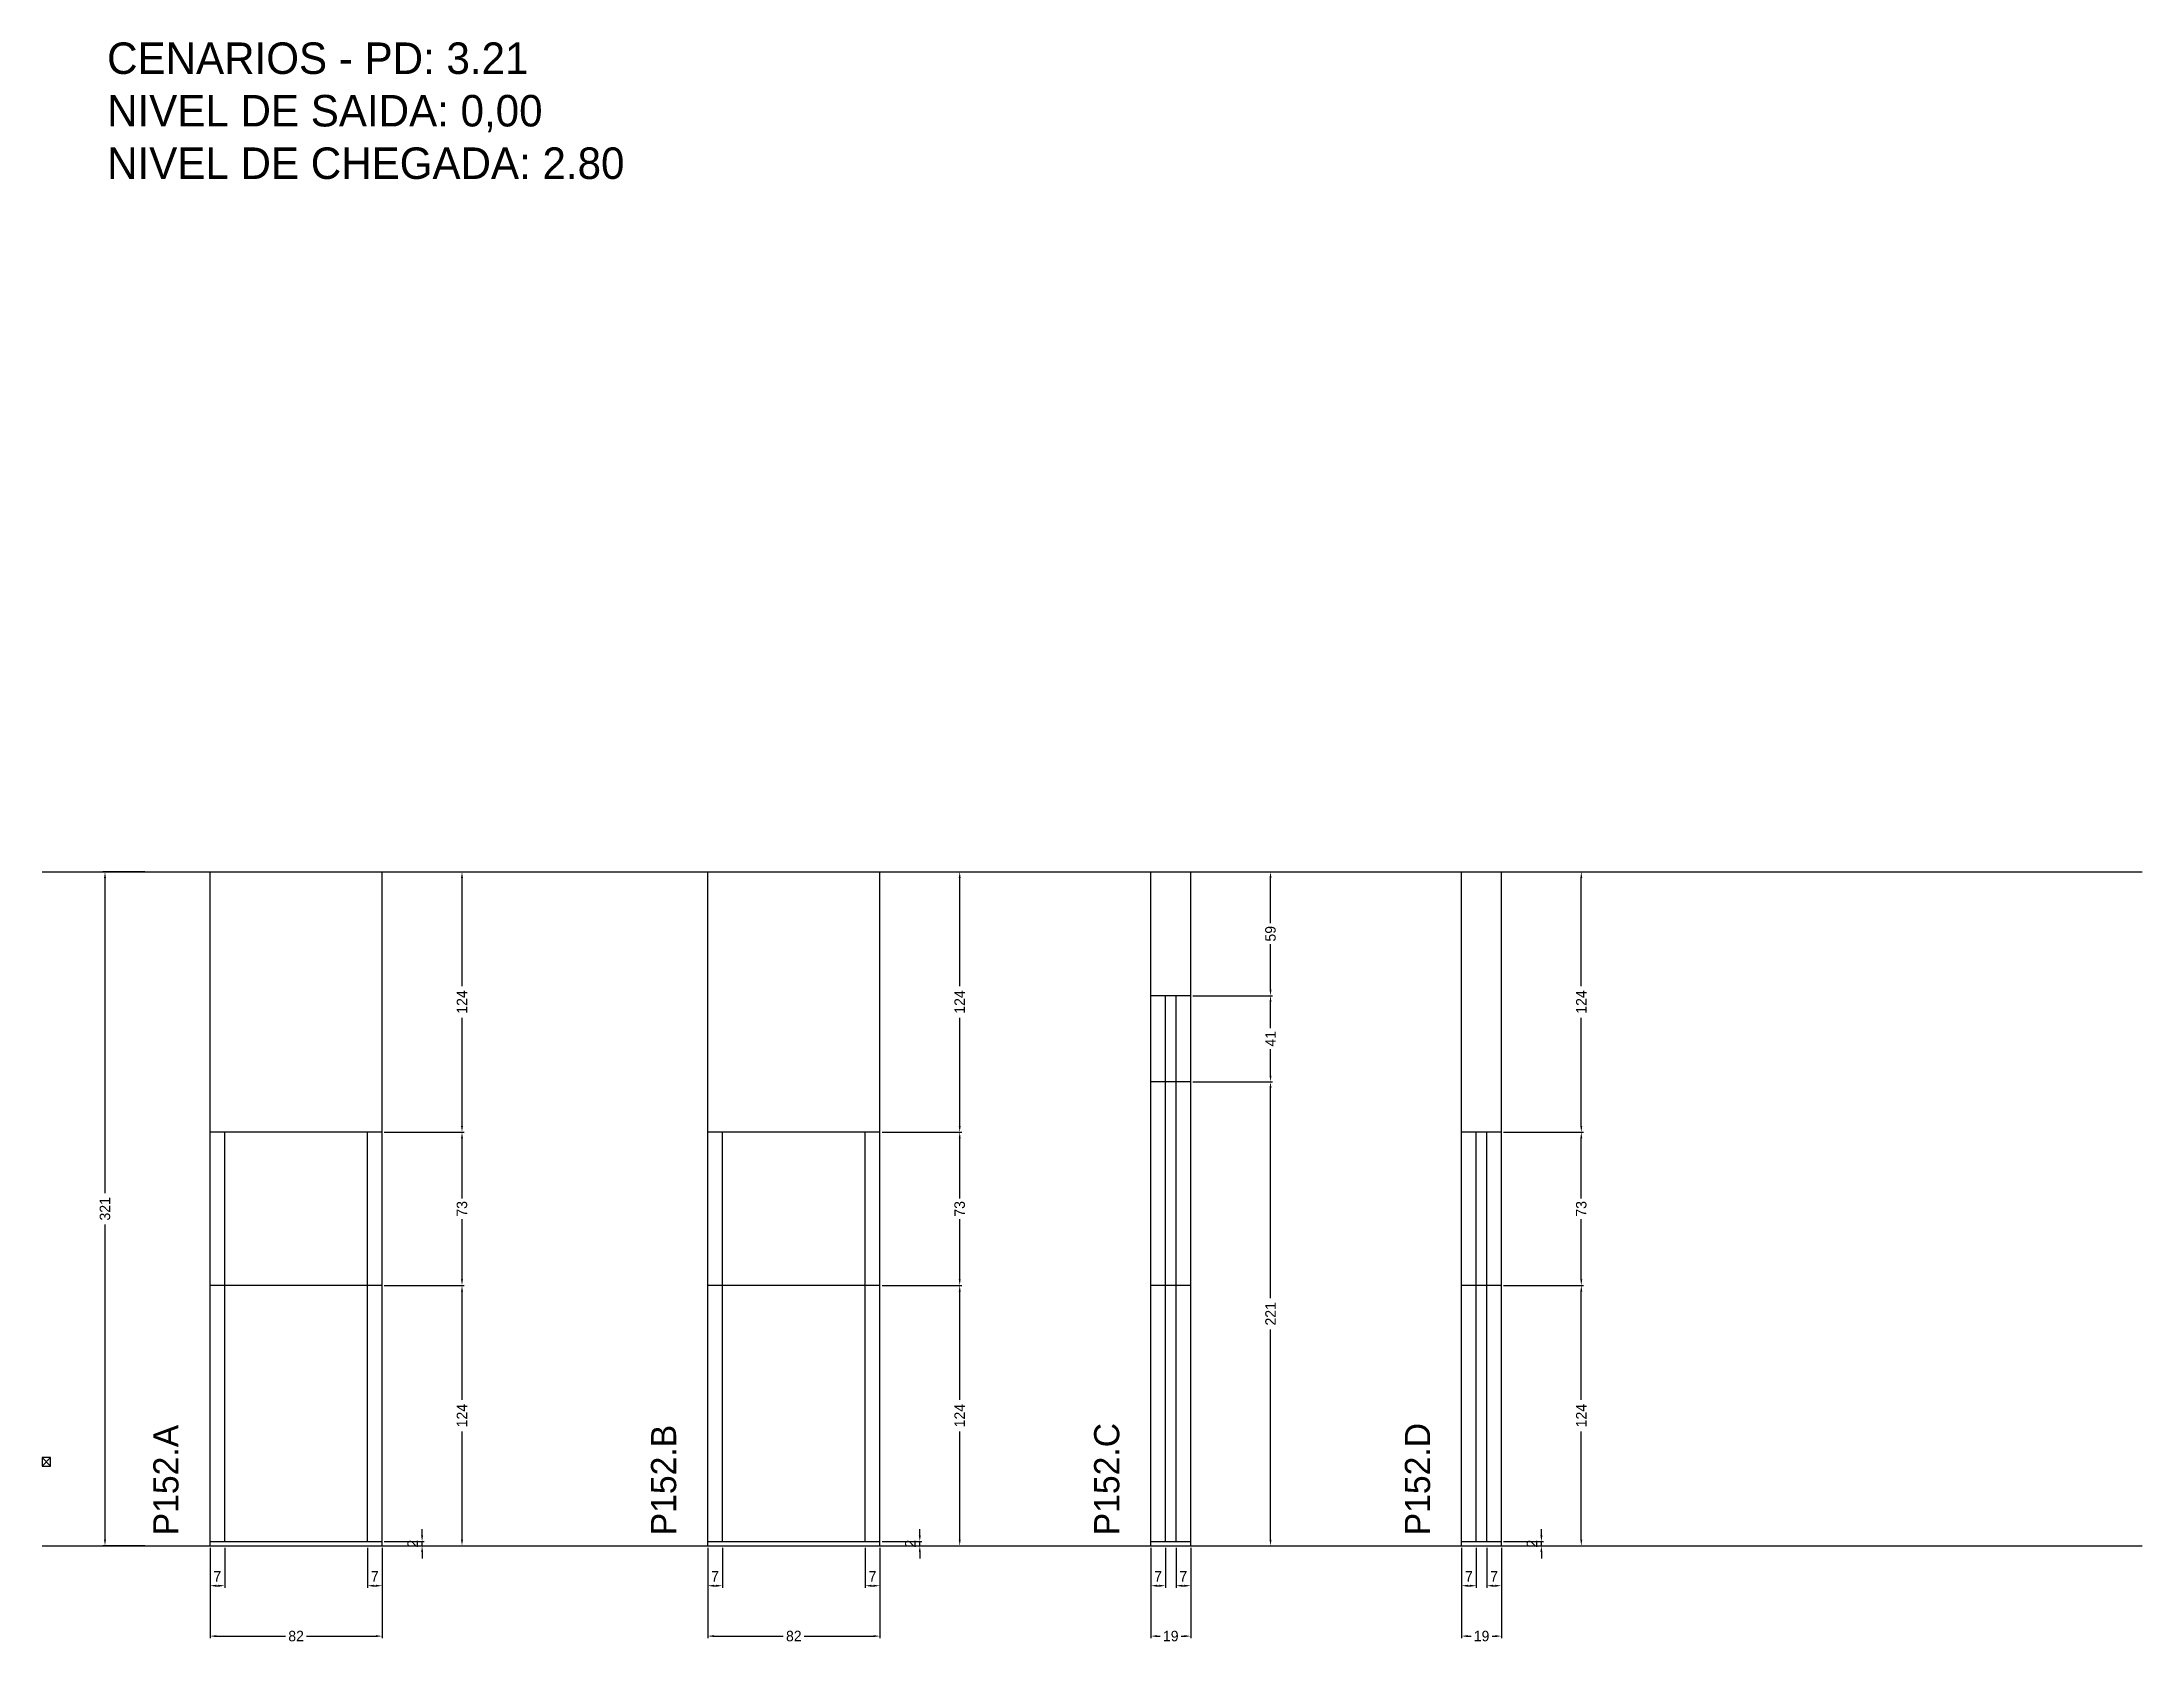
# Model space of a CAD drawing. Header units: centimetres. Extents: x 0 to 1000, y -467 to 295.
import ezdxf

# ---------------------------------------------------------------- set-up
doc = ezdxf.new("R2010")
doc.units = ezdxf.units.CM
doc.linetypes.add('DASHED', pattern=[2, -2])
for name, color, linetype in [('COTA', 241, 'Continuous'), ('NOMENCLATURA', 7, 'Continuous'), ('Nível', 160, 'Continuous'), ('Painéis', 200, 'Continuous'), ('SARR_2.2x7', 40, 'Continuous')]:
    doc.layers.add(name, color=color, linetype=linetype)
doc.dimstyles.new('PAINEL-NOVA', dxfattribs={"dimtxt": 5, "dimasz": 3, "dimexe": 1, "dimexo": 1, "dimgap": 1, "dimtad": 1, "dimcen": 2.5, "dimazin": 3, "dimtfac": 1, "dimtmove": 0, "dimatfit": 3})

# ---------------------------------------------------------------- blocks, each defined once
blk = doc.blocks.new('_CLOSEDFILLED')
at = {"color": 0, "linetype": 'BYBLOCK'}
blk.add_solid([(-1, 0.16), (0, 0), (-1, -0.16)], dxfattribs=at)
blk = doc.blocks.new('*D1')
for p, q in [((49, -100), (29, -100)), ((30, -253), (30, -103)), ((30, -418), (30, -268)), ((49, -421), (29, -421))]:
    blk.add_line(p, q)
at = {"layer": 'Defpoints'}
for p in [(50, -100), (30, -421), (50, -421)]:
    blk.add_point(p, dxfattribs=at)
at = {"layer": 'COTA', "xscale": 3, "yscale": 3}
for p, rotation in [((30, -100), 90), ((30, -421), 270)]:
    blk.add_blockref('_CLOSEDFILLED', p, dxfattribs=dict(at, rotation=rotation))
at = {"layer": 'COTA', "insert": (30, -260.5), "char_height": 5, "attachment_point": 5, "rotation": 90}
blk.add_mtext('321', dxfattribs=at)
blk = doc.blocks.new('MULDURA')
at = {"layer": 'Paineis'}
for p, q in [((0, 0), (4, 4)), ((4, 0), (0, 4))]:
    blk.add_line(p, q, dxfattribs=at)
blk.add_lwpolyline([(0, 0), (4, 0), (4, 4), (0, 4)], close=True, dxfattribs=at)
blk = doc.blocks.new('*D3')
at = {"color": 4}
for p, q in [((163, -297), (201, -297)), ((200, -351.5), (200, -300)), ((200, -418), (200, -366.5)), ((163, -421), (201, -421))]:
    blk.add_line(p, q, dxfattribs=at)
at = {"layer": 'Defpoints'}
for p in [(162, -297), (162, -421), (200, -421)]:
    blk.add_point(p, dxfattribs=at)
at = {"layer": 'COTA', "color": 4, "xscale": 3, "yscale": 3}
for p, rotation in [((200, -297), 90), ((200, -421), 270)]:
    blk.add_blockref('_CLOSEDFILLED', p, dxfattribs=dict(at, rotation=rotation))
at = {"layer": 'COTA', "color": 4, "insert": (200, -359), "char_height": 5, "attachment_point": 5, "rotation": 90}
blk.add_mtext('124', dxfattribs=at)
blk = doc.blocks.new('*D4')
at = {"color": 4}
for p, q in [((163, -224), (201, -224)), ((200, -255.5), (200, -227)), ((200, -294), (200, -265.5)), ((163, -297), (201, -297))]:
    blk.add_line(p, q, dxfattribs=at)
at = {"layer": 'Defpoints'}
for p in [(162, -224), (162, -297), (200, -297)]:
    blk.add_point(p, dxfattribs=at)
at = {"layer": 'COTA', "color": 4, "xscale": 3, "yscale": 3}
for p, rotation in [((200, -224), 90), ((200, -297), 270)]:
    blk.add_blockref('_CLOSEDFILLED', p, dxfattribs=dict(at, rotation=rotation))
at = {"layer": 'COTA', "color": 4, "insert": (200, -260.5), "char_height": 5, "attachment_point": 5, "rotation": 90}
blk.add_mtext('73', dxfattribs=at)
blk = doc.blocks.new('*D5')
at = {"color": 4}
for p, q in [((163, -100), (201, -100)), ((200, -154.5), (200, -103)), ((200, -221), (200, -169.5)), ((163, -224), (201, -224))]:
    blk.add_line(p, q, dxfattribs=at)
at = {"layer": 'Defpoints'}
for p in [(162, -100), (162, -224), (200, -224)]:
    blk.add_point(p, dxfattribs=at)
at = {"layer": 'COTA', "color": 4, "xscale": 3, "yscale": 3}
for p, rotation in [((200, -100), 90), ((200, -224), 270)]:
    blk.add_blockref('_CLOSEDFILLED', p, dxfattribs=dict(at, rotation=rotation))
at = {"layer": 'COTA', "color": 4, "insert": (200, -162), "char_height": 5, "attachment_point": 5, "rotation": 90}
blk.add_mtext('124', dxfattribs=at)
blk = doc.blocks.new('*D6')
at = {"color": 4}
for p, q in [((80, -422), (80, -441)), ((87, -422), (87, -441)), ((83, -440), (84, -440))]:
    blk.add_line(p, q, dxfattribs=at)
at = {"layer": 'Defpoints'}
for p in [(80, -421), (87, -421), (80, -440)]:
    blk.add_point(p, dxfattribs=at)
at = {"layer": 'COTA', "color": 4, "xscale": 3, "yscale": 3, "rotation": 180}
blk.add_blockref('_CLOSEDFILLED', (80, -440), dxfattribs=at)
at = {"layer": 'COTA', "color": 4, "xscale": 3, "yscale": 3}
blk.add_blockref('_CLOSEDFILLED', (87, -440), dxfattribs=at)
at = {"layer": 'COTA', "color": 4, "insert": (83.5, -435.5), "char_height": 5, "attachment_point": 5}
blk.add_mtext('7', dxfattribs=at)
blk = doc.blocks.new('*D7')
at = {"color": 4}
for p, q in [((155, -422), (155, -441)), ((162, -422), (162, -441)), ((158, -440), (159, -440))]:
    blk.add_line(p, q, dxfattribs=at)
at = {"layer": 'Defpoints'}
for p in [(155, -421), (162, -421), (155, -440)]:
    blk.add_point(p, dxfattribs=at)
at = {"layer": 'COTA', "color": 4, "xscale": 3, "yscale": 3, "rotation": 180}
blk.add_blockref('_CLOSEDFILLED', (155, -440), dxfattribs=at)
at = {"layer": 'COTA', "color": 4, "xscale": 3, "yscale": 3}
blk.add_blockref('_CLOSEDFILLED', (162, -440), dxfattribs=at)
at = {"layer": 'COTA', "color": 4, "insert": (158.5, -435.5), "char_height": 5, "attachment_point": 5}
blk.add_mtext('7', dxfattribs=at)
blk = doc.blocks.new('*D8')
at = {"color": 4}
for p, q in [((80, -422), (80, -465)), ((162, -422), (162, -465)), ((83, -464), (116, -464)), ((126, -464), (159, -464))]:
    blk.add_line(p, q, dxfattribs=at)
at = {"layer": 'Defpoints'}
for p in [(80, -421), (162, -421), (80, -464)]:
    blk.add_point(p, dxfattribs=at)
at = {"layer": 'COTA', "color": 4, "xscale": 3, "yscale": 3, "rotation": 180}
blk.add_blockref('_CLOSEDFILLED', (80, -464), dxfattribs=at)
at = {"layer": 'COTA', "color": 4, "xscale": 3, "yscale": 3}
blk.add_blockref('_CLOSEDFILLED', (162, -464), dxfattribs=at)
at = {"layer": 'COTA', "color": 4, "insert": (121, -464), "char_height": 5, "attachment_point": 5}
blk.add_mtext('82', dxfattribs=at)
blk = doc.blocks.new('*D10')
at = {"color": 4}
for p, q in [((400, -297), (438, -297)), ((437, -351.5), (437, -300)), ((437, -418), (437, -366.5)), ((400, -421), (438, -421))]:
    blk.add_line(p, q, dxfattribs=at)
at = {"layer": 'Defpoints'}
for p in [(399, -297), (399, -421), (437, -421)]:
    blk.add_point(p, dxfattribs=at)
at = {"layer": 'COTA', "color": 4, "xscale": 3, "yscale": 3}
for p, rotation in [((437, -297), 90), ((437, -421), 270)]:
    blk.add_blockref('_CLOSEDFILLED', p, dxfattribs=dict(at, rotation=rotation))
at = {"layer": 'COTA', "color": 4, "insert": (437, -359), "char_height": 5, "attachment_point": 5, "rotation": 90}
blk.add_mtext('124', dxfattribs=at)
blk = doc.blocks.new('*D11')
at = {"color": 4}
for p, q in [((400, -224), (438, -224)), ((437, -255.5), (437, -227)), ((437, -294), (437, -265.5)), ((400, -297), (438, -297))]:
    blk.add_line(p, q, dxfattribs=at)
at = {"layer": 'Defpoints'}
for p in [(399, -224), (399, -297), (437, -297)]:
    blk.add_point(p, dxfattribs=at)
at = {"layer": 'COTA', "color": 4, "xscale": 3, "yscale": 3}
for p, rotation in [((437, -224), 90), ((437, -297), 270)]:
    blk.add_blockref('_CLOSEDFILLED', p, dxfattribs=dict(at, rotation=rotation))
at = {"layer": 'COTA', "color": 4, "insert": (437, -260.5), "char_height": 5, "attachment_point": 5, "rotation": 90}
blk.add_mtext('73', dxfattribs=at)
blk = doc.blocks.new('*D12')
at = {"color": 4}
for p, q in [((400, -100), (438, -100)), ((437, -154.5), (437, -103)), ((437, -221), (437, -169.5)), ((400, -224), (438, -224))]:
    blk.add_line(p, q, dxfattribs=at)
at = {"layer": 'Defpoints'}
for p in [(399, -100), (399, -224), (437, -224)]:
    blk.add_point(p, dxfattribs=at)
at = {"layer": 'COTA', "color": 4, "xscale": 3, "yscale": 3}
for p, rotation in [((437, -100), 90), ((437, -224), 270)]:
    blk.add_blockref('_CLOSEDFILLED', p, dxfattribs=dict(at, rotation=rotation))
at = {"layer": 'COTA', "color": 4, "insert": (437, -162), "char_height": 5, "attachment_point": 5, "rotation": 90}
blk.add_mtext('124', dxfattribs=at)
blk = doc.blocks.new('*D13')
at = {"color": 4}
for p, q in [((317, -422), (317, -441)), ((324, -422), (324, -441)), ((320, -440), (321, -440))]:
    blk.add_line(p, q, dxfattribs=at)
at = {"layer": 'Defpoints'}
for p in [(317, -421), (324, -421), (317, -440)]:
    blk.add_point(p, dxfattribs=at)
at = {"layer": 'COTA', "color": 4, "xscale": 3, "yscale": 3, "rotation": 180}
blk.add_blockref('_CLOSEDFILLED', (317, -440), dxfattribs=at)
at = {"layer": 'COTA', "color": 4, "xscale": 3, "yscale": 3}
blk.add_blockref('_CLOSEDFILLED', (324, -440), dxfattribs=at)
at = {"layer": 'COTA', "color": 4, "insert": (320.5, -435.5), "char_height": 5, "attachment_point": 5}
blk.add_mtext('7', dxfattribs=at)
blk = doc.blocks.new('*D14')
at = {"color": 4}
for p, q in [((392, -422), (392, -441)), ((399, -422), (399, -441)), ((395, -440), (396, -440))]:
    blk.add_line(p, q, dxfattribs=at)
at = {"layer": 'Defpoints'}
for p in [(392, -421), (399, -421), (392, -440)]:
    blk.add_point(p, dxfattribs=at)
at = {"layer": 'COTA', "color": 4, "xscale": 3, "yscale": 3, "rotation": 180}
blk.add_blockref('_CLOSEDFILLED', (392, -440), dxfattribs=at)
at = {"layer": 'COTA', "color": 4, "xscale": 3, "yscale": 3}
blk.add_blockref('_CLOSEDFILLED', (399, -440), dxfattribs=at)
at = {"layer": 'COTA', "color": 4, "insert": (395.5, -435.5), "char_height": 5, "attachment_point": 5}
blk.add_mtext('7', dxfattribs=at)
blk = doc.blocks.new('*D15')
at = {"color": 4}
for p, q in [((317, -422), (317, -465)), ((399, -422), (399, -465)), ((320, -464), (353, -464)), ((363, -464), (396, -464))]:
    blk.add_line(p, q, dxfattribs=at)
at = {"layer": 'Defpoints'}
for p in [(317, -421), (399, -421), (317, -464)]:
    blk.add_point(p, dxfattribs=at)
at = {"layer": 'COTA', "color": 4, "xscale": 3, "yscale": 3, "rotation": 180}
blk.add_blockref('_CLOSEDFILLED', (317, -464), dxfattribs=at)
at = {"layer": 'COTA', "color": 4, "xscale": 3, "yscale": 3}
blk.add_blockref('_CLOSEDFILLED', (399, -464), dxfattribs=at)
at = {"layer": 'COTA', "color": 4, "insert": (358, -464), "char_height": 5, "attachment_point": 5}
blk.add_mtext('82', dxfattribs=at)
blk = doc.blocks.new('*D16')
at = {"color": 4}
for p, q in [((548, -200), (586, -200)), ((585, -303), (585, -203)), ((585, -418), (585, -318)), ((548, -421), (586, -421))]:
    blk.add_line(p, q, dxfattribs=at)
at = {"layer": 'Defpoints'}
for p in [(547, -200), (547, -421), (585, -421)]:
    blk.add_point(p, dxfattribs=at)
at = {"layer": 'COTA', "color": 4, "xscale": 3, "yscale": 3}
for p, rotation in [((585, -200), 90), ((585, -421), 270)]:
    blk.add_blockref('_CLOSEDFILLED', p, dxfattribs=dict(at, rotation=rotation))
at = {"layer": 'COTA', "color": 4, "insert": (585, -310.5), "char_height": 5, "attachment_point": 5, "rotation": 90}
blk.add_mtext('221', dxfattribs=at)
blk = doc.blocks.new('*D17')
at = {"color": 4}
for p, q in [((548, -159), (586, -159)), ((585, -174.5), (585, -162)), ((585, -197), (585, -184.5)), ((548, -200), (586, -200))]:
    blk.add_line(p, q, dxfattribs=at)
at = {"layer": 'Defpoints'}
for p in [(547, -159), (547, -200), (585, -200)]:
    blk.add_point(p, dxfattribs=at)
at = {"layer": 'COTA', "color": 4, "xscale": 3, "yscale": 3}
for p, rotation in [((585, -159), 90), ((585, -200), 270)]:
    blk.add_blockref('_CLOSEDFILLED', p, dxfattribs=dict(at, rotation=rotation))
at = {"layer": 'COTA', "color": 4, "insert": (585, -179.5), "char_height": 5, "attachment_point": 5, "rotation": 90}
blk.add_mtext('41', dxfattribs=at)
blk = doc.blocks.new('*D18')
at = {"color": 4}
for p, q in [((548, -100), (586, -100)), ((585, -124.5), (585, -103)), ((585, -156), (585, -134.5)), ((548, -159), (586, -159))]:
    blk.add_line(p, q, dxfattribs=at)
at = {"layer": 'Defpoints'}
for p in [(547, -100), (547, -159), (585, -159)]:
    blk.add_point(p, dxfattribs=at)
at = {"layer": 'COTA', "color": 4, "xscale": 3, "yscale": 3}
for p, rotation in [((585, -100), 90), ((585, -159), 270)]:
    blk.add_blockref('_CLOSEDFILLED', p, dxfattribs=dict(at, rotation=rotation))
at = {"layer": 'COTA', "color": 4, "insert": (585, -129.5), "char_height": 5, "attachment_point": 5, "rotation": 90}
blk.add_mtext('59', dxfattribs=at)
blk = doc.blocks.new('*D19')
at = {"color": 4}
for p, q in [((528, -422), (528, -441)), ((535, -422), (535, -441)), ((531, -440), (532, -440))]:
    blk.add_line(p, q, dxfattribs=at)
at = {"layer": 'Defpoints'}
for p in [(528, -421), (535, -421), (528, -440)]:
    blk.add_point(p, dxfattribs=at)
at = {"layer": 'COTA', "color": 4, "xscale": 3, "yscale": 3, "rotation": 180}
blk.add_blockref('_CLOSEDFILLED', (528, -440), dxfattribs=at)
at = {"layer": 'COTA', "color": 4, "xscale": 3, "yscale": 3}
blk.add_blockref('_CLOSEDFILLED', (535, -440), dxfattribs=at)
at = {"layer": 'COTA', "color": 4, "insert": (531.5, -435.5), "char_height": 5, "attachment_point": 5}
blk.add_mtext('7', dxfattribs=at)
blk = doc.blocks.new('*D20')
at = {"color": 4}
for p, q in [((540, -422), (540, -441)), ((547, -422), (547, -441)), ((543, -440), (544, -440))]:
    blk.add_line(p, q, dxfattribs=at)
at = {"layer": 'Defpoints'}
for p in [(540, -421), (547, -421), (540, -440)]:
    blk.add_point(p, dxfattribs=at)
at = {"layer": 'COTA', "color": 4, "xscale": 3, "yscale": 3, "rotation": 180}
blk.add_blockref('_CLOSEDFILLED', (540, -440), dxfattribs=at)
at = {"layer": 'COTA', "color": 4, "xscale": 3, "yscale": 3}
blk.add_blockref('_CLOSEDFILLED', (547, -440), dxfattribs=at)
at = {"layer": 'COTA', "color": 4, "insert": (543.5, -435.5), "char_height": 5, "attachment_point": 5}
blk.add_mtext('7', dxfattribs=at)
blk = doc.blocks.new('*D21')
at = {"color": 4}
for p, q in [((528, -422), (528, -465)), ((547, -422), (547, -465)), ((531, -464), (532.5, -464)), ((542.5, -464), (544, -464))]:
    blk.add_line(p, q, dxfattribs=at)
at = {"layer": 'Defpoints'}
for p in [(528, -421), (547, -421), (528, -464)]:
    blk.add_point(p, dxfattribs=at)
at = {"layer": 'COTA', "color": 4, "xscale": 3, "yscale": 3, "rotation": 180}
blk.add_blockref('_CLOSEDFILLED', (528, -464), dxfattribs=at)
at = {"layer": 'COTA', "color": 4, "xscale": 3, "yscale": 3}
blk.add_blockref('_CLOSEDFILLED', (547, -464), dxfattribs=at)
at = {"layer": 'COTA', "color": 4, "insert": (537.5, -464), "char_height": 5, "attachment_point": 5}
blk.add_mtext('19', dxfattribs=at)
blk = doc.blocks.new('*D23')
at = {"color": 4}
for p, q in [((696, -297), (734, -297)), ((733, -351.5), (733, -300)), ((733, -418), (733, -366.5)), ((696, -421), (734, -421))]:
    blk.add_line(p, q, dxfattribs=at)
at = {"layer": 'Defpoints'}
for p in [(695, -297), (695, -421), (733, -421)]:
    blk.add_point(p, dxfattribs=at)
at = {"layer": 'COTA', "color": 4, "xscale": 3, "yscale": 3}
for p, rotation in [((733, -297), 90), ((733, -421), 270)]:
    blk.add_blockref('_CLOSEDFILLED', p, dxfattribs=dict(at, rotation=rotation))
at = {"layer": 'COTA', "color": 4, "insert": (733, -359), "char_height": 5, "attachment_point": 5, "rotation": 90}
blk.add_mtext('124', dxfattribs=at)
blk = doc.blocks.new('*D24')
at = {"color": 4}
for p, q in [((696, -224), (734, -224)), ((733, -255.5), (733, -227)), ((733, -294), (733, -265.5)), ((696, -297), (734, -297))]:
    blk.add_line(p, q, dxfattribs=at)
at = {"layer": 'Defpoints'}
for p in [(695, -224), (695, -297), (733, -297)]:
    blk.add_point(p, dxfattribs=at)
at = {"layer": 'COTA', "color": 4, "xscale": 3, "yscale": 3}
for p, rotation in [((733, -224), 90), ((733, -297), 270)]:
    blk.add_blockref('_CLOSEDFILLED', p, dxfattribs=dict(at, rotation=rotation))
at = {"layer": 'COTA', "color": 4, "insert": (733, -260.5), "char_height": 5, "attachment_point": 5, "rotation": 90}
blk.add_mtext('73', dxfattribs=at)
blk = doc.blocks.new('*D25')
at = {"color": 4}
for p, q in [((696, -100), (734, -100)), ((733, -154.5), (733, -103)), ((733, -221), (733, -169.5)), ((696, -224), (734, -224))]:
    blk.add_line(p, q, dxfattribs=at)
at = {"layer": 'Defpoints'}
for p in [(695, -100), (695, -224), (733, -224)]:
    blk.add_point(p, dxfattribs=at)
at = {"layer": 'COTA', "color": 4, "xscale": 3, "yscale": 3}
for p, rotation in [((733, -100), 90), ((733, -224), 270)]:
    blk.add_blockref('_CLOSEDFILLED', p, dxfattribs=dict(at, rotation=rotation))
at = {"layer": 'COTA', "color": 4, "insert": (733, -162), "char_height": 5, "attachment_point": 5, "rotation": 90}
blk.add_mtext('124', dxfattribs=at)
blk = doc.blocks.new('*D26')
at = {"color": 4}
for p, q in [((676, -422), (676, -441)), ((683, -422), (683, -441)), ((679, -440), (680, -440))]:
    blk.add_line(p, q, dxfattribs=at)
at = {"layer": 'Defpoints'}
for p in [(676, -421), (683, -421), (676, -440)]:
    blk.add_point(p, dxfattribs=at)
at = {"layer": 'COTA', "color": 4, "xscale": 3, "yscale": 3, "rotation": 180}
blk.add_blockref('_CLOSEDFILLED', (676, -440), dxfattribs=at)
at = {"layer": 'COTA', "color": 4, "xscale": 3, "yscale": 3}
blk.add_blockref('_CLOSEDFILLED', (683, -440), dxfattribs=at)
at = {"layer": 'COTA', "color": 4, "insert": (679.5, -435.5), "char_height": 5, "attachment_point": 5}
blk.add_mtext('7', dxfattribs=at)
blk = doc.blocks.new('*D27')
at = {"color": 4}
for p, q in [((688, -422), (688, -441)), ((695, -422), (695, -441)), ((691, -440), (692, -440))]:
    blk.add_line(p, q, dxfattribs=at)
at = {"layer": 'Defpoints'}
for p in [(688, -421), (695, -421), (688, -440)]:
    blk.add_point(p, dxfattribs=at)
at = {"layer": 'COTA', "color": 4, "xscale": 3, "yscale": 3, "rotation": 180}
blk.add_blockref('_CLOSEDFILLED', (688, -440), dxfattribs=at)
at = {"layer": 'COTA', "color": 4, "xscale": 3, "yscale": 3}
blk.add_blockref('_CLOSEDFILLED', (695, -440), dxfattribs=at)
at = {"layer": 'COTA', "color": 4, "insert": (691.5, -435.5), "char_height": 5, "attachment_point": 5}
blk.add_mtext('7', dxfattribs=at)
blk = doc.blocks.new('*D28')
at = {"color": 4}
for p, q in [((676, -422), (676, -465)), ((695, -422), (695, -465)), ((679, -464), (680.5, -464)), ((690.5, -464), (692, -464))]:
    blk.add_line(p, q, dxfattribs=at)
at = {"layer": 'Defpoints'}
for p in [(676, -421), (695, -421), (676, -464)]:
    blk.add_point(p, dxfattribs=at)
at = {"layer": 'COTA', "color": 4, "xscale": 3, "yscale": 3, "rotation": 180}
blk.add_blockref('_CLOSEDFILLED', (676, -464), dxfattribs=at)
at = {"layer": 'COTA', "color": 4, "xscale": 3, "yscale": 3}
blk.add_blockref('_CLOSEDFILLED', (695, -464), dxfattribs=at)
at = {"layer": 'COTA', "color": 4, "insert": (685.5, -464), "char_height": 5, "attachment_point": 5}
blk.add_mtext('19', dxfattribs=at)

msp = doc.modelspace()

# ---------------------------------------------------------------- linework, layer by layer
at = {"layer": 'COTA'}
for p, q in [((80, -224), (80, -100)), ((80, -100), (162, -100)), ((162, -224), (162, -100)), ((317, -224), (317, -100)), ((317, -100), (399, -100)), ((399, -224), (399, -100)), ((528, -159), (528, -100)), ((528, -100), (547, -100)), ((547, -159), (547, -100)), ((676, -224), (676, -100)), ((676, -100), (695, -100)), ((695, -224), (695, -100))]:
    msp.add_line(p, q, dxfattribs=at)
at = {"layer": 'Nível', "linetype": 'DASHED'}
for points in [[(0, -100), (1000, -100)], [(0, -421), (1000, -421)]]:
    msp.add_lwpolyline(points, dxfattribs=at)
at = {"layer": 'Painéis'}
for p, q in [((528, -421), (528, -159)), ((547, -159), (528, -159)), ((547, -421), (547, -159)), ((547, -200), (528, -200)), ((80, -421), (80, -224)), ((162, -224), (80, -224)), ((162, -421), (162, -224)), ((317, -421), (317, -224)), ((399, -224), (317, -224)), ((399, -421), (399, -224)), ((676, -421), (676, -224)), ((695, -224), (676, -224)), ((695, -421), (695, -224)), ((162, -297), (80, -297)), ((399, -297), (317, -297)), ((547, -297), (528, -297)), ((695, -297), (676, -297)), ((80, -419), (162, -419)), ((317, -419), (399, -419)), ((528, -419), (547, -419)), ((676, -419), (695, -419))]:
    msp.add_line(p, q, dxfattribs=at)
at = {"layer": 'SARR_2.2x7'}
for points in [[(535, -200), (535, -159)], [(540, -200), (540, -159)], [(535, -419), (535, -200)], [(540, -419), (540, -200)], [(87, -297), (87, -224)], [(155, -297), (155, -224)], [(324, -297), (324, -224)], [(392, -297), (392, -224)], [(683, -419), (683, -224)], [(688, -419), (688, -224)], [(87, -419), (87, -297)], [(155, -419), (155, -297)], [(324, -419), (324, -297)], [(392, -419), (392, -297)]]:
    msp.add_lwpolyline(points, dxfattribs=at)

# ---------------------------------------------------------------- block references
at = {"layer": 'COTA'}
msp.add_blockref('MULDURA', (0, -383), dxfattribs=at)

# ---------------------------------------------------------------- texts
at = {"layer": 'NOMENCLATURA'}
for s, p in [('CENARIOS - PD: 3.21', (31, 280)), ('NIVEL DE SAIDA: 0,00', (31, 255)), ('NIVEL DE CHEGADA: 2.80', (31, 230))]:
    msp.add_text(s, height=15, dxfattribs=at).set_placement(p)
for s, p in [('P152.A', (65, -416)), ('P152.B', (302, -416)), ('P152.C', (513, -416)), ('P152.D', (661, -416))]:
    msp.add_text(s, height=12, rotation=90, dxfattribs=at).set_placement(p)

# ---------------------------------------------------------------- dimensions: what is measured, and where the dimension line sits
at = {"layer": 'COTA'}
dim = msp.add_linear_dim(base=(30, -421), p1=(50, -421), p2=(50, -100), angle=90, dimstyle='PAINEL-NOVA', dxfattribs=at)
dim.commit()
dim.dimension.update_dxf_attribs({"geometry": '*D1', "text_midpoint": (30, -260.5)})
at = {"layer": 'COTA', "color": 4}
for base, p1, p2, picture, middle in [((200, -224), (162, -224), (162, -100), '*D5', (200, -162)), ((437, -224), (399, -224), (399, -100), '*D12', (437, -162)), ((585, -159), (547, -159), (547, -100), '*D18', (585, -129.5)), ((733, -224), (695, -224), (695, -100), '*D25', (733, -162)), ((585, -200), (547, -200), (547, -159), '*D17', (585, -179.5)), ((585, -421), (547, -421), (547, -200), '*D16', (585, -310.5)), ((200, -297), (162, -297), (162, -224), '*D4', (200, -260.5)), ((437, -297), (399, -297), (399, -224), '*D11', (437, -260.5)), ((733, -297), (695, -297), (695, -224), '*D24', (733, -260.5)), ((200, -421), (162, -421), (162, -297), '*D3', (200, -359)), ((437, -421), (399, -421), (399, -297), '*D10', (437, -359)), ((733, -421), (695, -421), (695, -297), '*D23', (733, -359))]:
    dim = msp.add_linear_dim(base=base, p1=p1, p2=p2, angle=90, dimstyle='PAINEL-NOVA', dxfattribs=at)
    dim.commit()
    dim.dimension.update_dxf_attribs({"geometry": picture, "text_midpoint": middle})
for base, p1, p2 in [((181, -421), (162, -421), (162, -419)), ((418, -421), (399, -421), (399, -419)), ((714, -421), (695, -421), (695, -419))]:
    msp.add_linear_dim(base=base, p1=p1, p2=p2, angle=90, dimstyle='PAINEL-NOVA', dxfattribs=at).render()
for base, p1, p2, picture, middle in [((80, -440), (80, -421), (87, -421), '*D6', (83.5, -435.5)), ((80, -464), (80, -421), (162, -421), '*D8', (121, -464)), ((155, -440), (155, -421), (162, -421), '*D7', (158.5, -435.5)), ((317, -440), (317, -421), (324, -421), '*D13', (320.5, -435.5)), ((317, -464), (317, -421), (399, -421), '*D15', (358, -464)), ((392, -440), (392, -421), (399, -421), '*D14', (395.5, -435.5)), ((528, -440), (528, -421), (535, -421), '*D19', (531.5, -435.5)), ((528, -464), (528, -421), (547, -421), '*D21', (537.5, -464)), ((540, -440), (540, -421), (547, -421), '*D20', (543.5, -435.5)), ((676, -440), (676, -421), (683, -421), '*D26', (679.5, -435.5)), ((676, -464), (676, -421), (695, -421), '*D28', (685.5, -464)), ((688, -440), (688, -421), (695, -421), '*D27', (691.5, -435.5))]:
    dim = msp.add_linear_dim(base=base, p1=p1, p2=p2, dimstyle='PAINEL-NOVA', dxfattribs=at)
    dim.commit()
    dim.dimension.update_dxf_attribs({"geometry": picture, "text_midpoint": middle})

doc.saveas('drawing.dxf')
